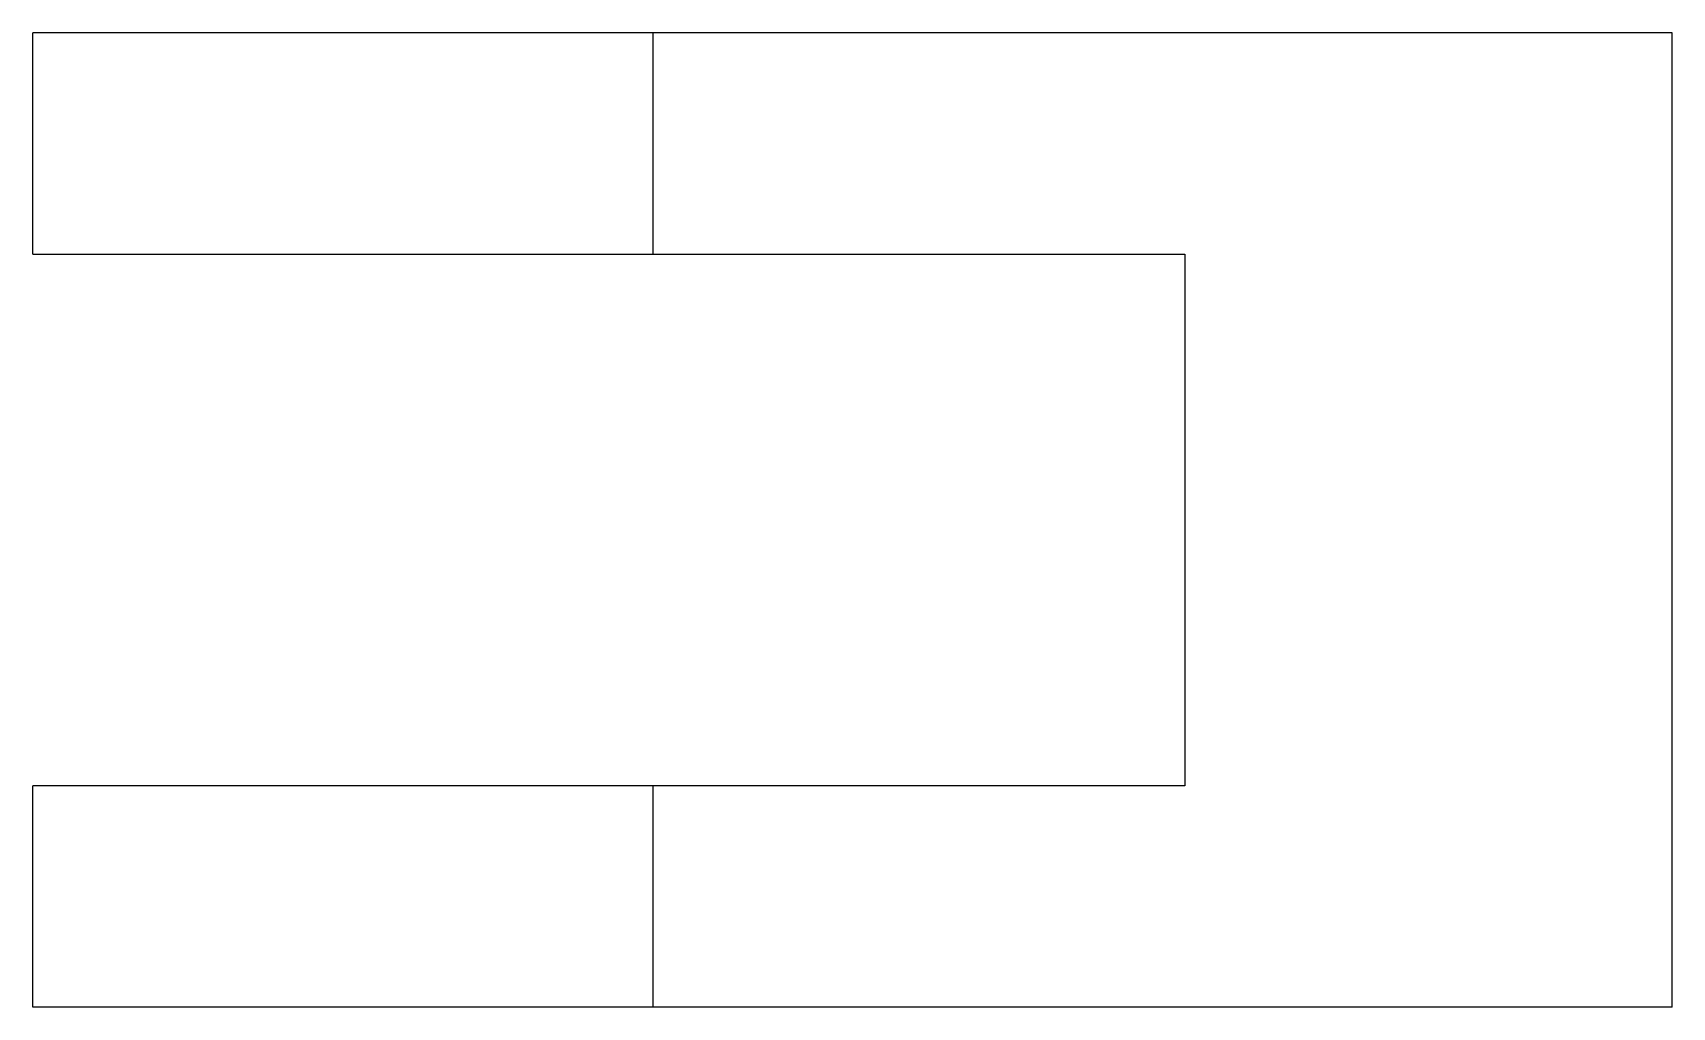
# Model space of a CAD drawing. Header units: metres. Extents: x -6 to 31, y -22 to 0.
import ezdxf

# ---------------------------------------------------------------- set-up
doc = ezdxf.new("R2010")
doc.units = ezdxf.units.M

msp = doc.modelspace()

# ---------------------------------------------------------------- linework, layer by layer
for points in [[(-6, -5), (-6, -4.9), (-6, -4.8), (-6, -4.7), (-6, -4.6), (-6, -4.5), (-6, -4.4), (-6, -4.3), (-6, -4.2), (-6, -4.1), (-6, -4), (-6, -3.9), (-6, -3.8), (-6, -3.7), (-6, -3.6), (-6, -3.5), (-6, -3.4), (-6, -3.3), (-6, -3.2), (-6, -3.1), (-6, -3), (-6, -2.9), (-6, -2.8), (-6, -2.7), (-6, -2.6), (-6, -2.5), (-6, -2.4), (-6, -2.3), (-6, -2.2), (-6, -2.1), (-6, -2), (-6, -1.9), (-6, -1.8), (-6, -1.7), (-6, -1.6), (-6, -1.5), (-6, -1.4), (-6, -1.3), (-6, -1.2), (-6, -1.1), (-6, -1), (-6, -0.9), (-6, -0.8), (-6, -0.7), (-6, -0.6), (-6, -0.5), (-6, -0.4), (-6, -0.3), (-6, -0.2), (-6, -0.1), (-6, 0)], [(8, 0), (7.951, 0), (7.902, 0), (7.853, 0), (7.762, 0), (7.617, 0), (7.472, 0), (7.327, 0), (7.107, 0), (6.873, 0), (6.64, 0), (6.384, 0), (6.074, 0), (5.763, 0), (5.453, 0), (5.099, 0), (4.727, 0), (4.356, 0), (3.978, 0), (3.564, 0), (3.149, 0), (2.735, 0), (2.308, 0), (1.872, 0), (1.436, 0), (1, 0), (0.564, 0), (0.128, 0), (-0.308, 0), (-0.735, 0), (-1.149, 0), (-1.564, 0), (-1.978, 0), (-2.356, 0), (-2.727, 0), (-3.099, 0), (-3.453, 0), (-3.763, 0), (-4.074, 0), (-4.384, 0), (-4.64, 0), (-4.873, 0), (-5.107, 0), (-5.327, 0), (-5.472, 0), (-5.617, 0), (-5.762, 0), (-5.853, 0), (-5.902, 0), (-5.951, 0), (-6, 0)], [(8, -5), (8, -4.9), (8, -4.8), (8, -4.7), (8, -4.6), (8, -4.5), (8, -4.4), (8, -4.3), (8, -4.2), (8, -4.1), (8, -4), (8, -3.9), (8, -3.8), (8, -3.7), (8, -3.6), (8, -3.5), (8, -3.4), (8, -3.3), (8, -3.2), (8, -3.1), (8, -3), (8, -2.9), (8, -2.8), (8, -2.7), (8, -2.6), (8, -2.5), (8, -2.4), (8, -2.3), (8, -2.2), (8, -2.1), (8, -2), (8, -1.9), (8, -1.8), (8, -1.7), (8, -1.6), (8, -1.5), (8, -1.4), (8, -1.3), (8, -1.2), (8, -1.1), (8, -1), (8, -0.9), (8, -0.8), (8, -0.7), (8, -0.6), (8, -0.5), (8, -0.4), (8, -0.3), (8, -0.2), (8, -0.1), (8, 0)], [(31, 0), (30.54, 0), (30.08, 0), (29.62, 0), (29.16, 0), (28.7, 0), (28.24, 0), (27.78, 0), (27.32, 0), (26.86, 0), (26.4, 0), (25.94, 0), (25.48, 0), (25.02, 0), (24.56, 0), (24.1, 0), (23.64, 0), (23.18, 0), (22.72, 0), (22.26, 0), (21.8, 0), (21.34, 0), (20.88, 0), (20.42, 0), (19.96, 0), (19.5, 0), (19.04, 0), (18.58, 0), (18.12, 0), (17.66, 0), (17.2, 0), (16.74, 0), (16.28, 0), (15.82, 0), (15.36, 0), (14.9, 0), (14.44, 0), (13.98, 0), (13.52, 0), (13.06, 0), (12.6, 0), (12.14, 0), (11.68, 0), (11.22, 0), (10.76, 0), (10.3, 0), (9.84, 0), (9.38, 0), (8.92, 0), (8.46, 0), (8, 0)], [(31, -22), (31, -21.56), (31, -21.12), (31, -20.68), (31, -20.24), (31, -19.8), (31, -19.36), (31, -18.92), (31, -18.48), (31, -18.04), (31, -17.6), (31, -17.16), (31, -16.72), (31, -16.28), (31, -15.84), (31, -15.4), (31, -14.96), (31, -14.52), (31, -14.08), (31, -13.64), (31, -13.2), (31, -12.76), (31, -12.32), (31, -11.88), (31, -11.44), (31, -11), (31, -10.56), (31, -10.12), (31, -9.68), (31, -9.24), (31, -8.8), (31, -8.36), (31, -7.92), (31, -7.48), (31, -7.04), (31, -6.6), (31, -6.16), (31, -5.72), (31, -5.28), (31, -4.84), (31, -4.4), (31, -3.96), (31, -3.52), (31, -3.08), (31, -2.64), (31, -2.2), (31, -1.76), (31, -1.32), (31, -0.88), (31, -0.44), (31, 0)], [(-6, -5), (-5.951, -5), (-5.902, -5), (-5.853, -5), (-5.762, -5), (-5.617, -5), (-5.472, -5), (-5.327, -5), (-5.107, -5), (-4.873, -5), (-4.64, -5), (-4.384, -5), (-4.074, -5), (-3.763, -5), (-3.453, -5), (-3.099, -5), (-2.727, -5), (-2.356, -5), (-1.978, -5), (-1.564, -5), (-1.149, -5), (-0.735, -5), (-0.308, -5), (0.128, -5), (0.564, -5), (1, -5), (1.436, -5), (1.872, -5), (2.308, -5), (2.735, -5), (3.149, -5), (3.564, -5), (3.978, -5), (4.356, -5), (4.727, -5), (5.099, -5), (5.453, -5), (5.763, -5), (6.074, -5), (6.384, -5), (6.64, -5), (6.873, -5), (7.107, -5), (7.327, -5), (7.472, -5), (7.617, -5), (7.762, -5), (7.853, -5), (7.902, -5), (7.951, -5), (8, -5)], [(8, -5), (8.24, -5), (8.48, -5), (8.72, -5), (8.96, -5), (9.2, -5), (9.44, -5), (9.68, -5), (9.92, -5), (10.16, -5), (10.4, -5), (10.64, -5), (10.88, -5), (11.12, -5), (11.36, -5), (11.6, -5), (11.84, -5), (12.08, -5), (12.32, -5), (12.56, -5), (12.8, -5), (13.04, -5), (13.28, -5), (13.52, -5), (13.76, -5), (14, -5), (14.24, -5), (14.48, -5), (14.72, -5), (14.96, -5), (15.2, -5), (15.44, -5), (15.68, -5), (15.92, -5), (16.16, -5), (16.4, -5), (16.64, -5), (16.88, -5), (17.12, -5), (17.36, -5), (17.6, -5), (17.84, -5), (18.08, -5), (18.32, -5), (18.56, -5), (18.8, -5), (19.04, -5), (19.28, -5), (19.52, -5), (19.76, -5), (20, -5)], [(20, -5), (20, -5.24), (20, -5.48), (20, -5.72), (20, -5.96), (20, -6.2), (20, -6.44), (20, -6.68), (20, -6.92), (20, -7.16), (20, -7.4), (20, -7.64), (20, -7.88), (20, -8.12), (20, -8.36), (20, -8.6), (20, -8.84), (20, -9.08), (20, -9.32), (20, -9.56), (20, -9.8), (20, -10.04), (20, -10.28), (20, -10.52), (20, -10.76), (20, -11), (20, -11.24), (20, -11.48), (20, -11.72), (20, -11.96), (20, -12.2), (20, -12.44), (20, -12.68), (20, -12.92), (20, -13.16), (20, -13.4), (20, -13.64), (20, -13.88), (20, -14.12), (20, -14.36), (20, -14.6), (20, -14.84), (20, -15.08), (20, -15.32), (20, -15.56), (20, -15.8), (20, -16.04), (20, -16.28), (20, -16.52), (20, -16.76), (20, -17)], [(8, -17), (7.951, -17), (7.902, -17), (7.853, -17), (7.762, -17), (7.617, -17), (7.472, -17), (7.327, -17), (7.107, -17), (6.873, -17), (6.64, -17), (6.384, -17), (6.074, -17), (5.763, -17), (5.453, -17), (5.099, -17), (4.727, -17), (4.356, -17), (3.978, -17), (3.564, -17), (3.149, -17), (2.735, -17), (2.308, -17), (1.872, -17), (1.436, -17), (1, -17), (0.564, -17), (0.128, -17), (-0.308, -17), (-0.735, -17), (-1.149, -17), (-1.564, -17), (-1.978, -17), (-2.356, -17), (-2.727, -17), (-3.099, -17), (-3.453, -17), (-3.763, -17), (-4.074, -17), (-4.384, -17), (-4.64, -17), (-4.873, -17), (-5.107, -17), (-5.327, -17), (-5.472, -17), (-5.617, -17), (-5.762, -17), (-5.853, -17), (-5.902, -17), (-5.951, -17), (-6, -17)], [(-6, -22), (-6, -21.9), (-6, -21.8), (-6, -21.7), (-6, -21.6), (-6, -21.5), (-6, -21.4), (-6, -21.3), (-6, -21.2), (-6, -21.1), (-6, -21), (-6, -20.9), (-6, -20.8), (-6, -20.7), (-6, -20.6), (-6, -20.5), (-6, -20.4), (-6, -20.3), (-6, -20.2), (-6, -20.1), (-6, -20), (-6, -19.9), (-6, -19.8), (-6, -19.7), (-6, -19.6), (-6, -19.5), (-6, -19.4), (-6, -19.3), (-6, -19.2), (-6, -19.1), (-6, -19), (-6, -18.9), (-6, -18.8), (-6, -18.7), (-6, -18.6), (-6, -18.5), (-6, -18.4), (-6, -18.3), (-6, -18.2), (-6, -18.1), (-6, -18), (-6, -17.9), (-6, -17.8), (-6, -17.7), (-6, -17.6), (-6, -17.5), (-6, -17.4), (-6, -17.3), (-6, -17.2), (-6, -17.1), (-6, -17)], [(20, -17), (19.76, -17), (19.52, -17), (19.28, -17), (19.04, -17), (18.8, -17), (18.56, -17), (18.32, -17), (18.08, -17), (17.84, -17), (17.6, -17), (17.36, -17), (17.12, -17), (16.88, -17), (16.64, -17), (16.4, -17), (16.16, -17), (15.92, -17), (15.68, -17), (15.44, -17), (15.2, -17), (14.96, -17), (14.72, -17), (14.48, -17), (14.24, -17), (14, -17), (13.76, -17), (13.52, -17), (13.28, -17), (13.04, -17), (12.8, -17), (12.56, -17), (12.32, -17), (12.08, -17), (11.84, -17), (11.6, -17), (11.36, -17), (11.12, -17), (10.88, -17), (10.64, -17), (10.4, -17), (10.16, -17), (9.92, -17), (9.68, -17), (9.44, -17), (9.2, -17), (8.96, -17), (8.72, -17), (8.48, -17), (8.24, -17), (8, -17)], [(8, -22), (8, -21.9), (8, -21.8), (8, -21.7), (8, -21.6), (8, -21.5), (8, -21.4), (8, -21.3), (8, -21.2), (8, -21.1), (8, -21), (8, -20.9), (8, -20.8), (8, -20.7), (8, -20.6), (8, -20.5), (8, -20.4), (8, -20.3), (8, -20.2), (8, -20.1), (8, -20), (8, -19.9), (8, -19.8), (8, -19.7), (8, -19.6), (8, -19.5), (8, -19.4), (8, -19.3), (8, -19.2), (8, -19.1), (8, -19), (8, -18.9), (8, -18.8), (8, -18.7), (8, -18.6), (8, -18.5), (8, -18.4), (8, -18.3), (8, -18.2), (8, -18.1), (8, -18), (8, -17.9), (8, -17.8), (8, -17.7), (8, -17.6), (8, -17.5), (8, -17.4), (8, -17.3), (8, -17.2), (8, -17.1), (8, -17)], [(8, -22), (7.951, -22), (7.902, -22), (7.853, -22), (7.762, -22), (7.617, -22), (7.472, -22), (7.327, -22), (7.107, -22), (6.873, -22), (6.64, -22), (6.384, -22), (6.074, -22), (5.763, -22), (5.453, -22), (5.099, -22), (4.727, -22), (4.356, -22), (3.978, -22), (3.564, -22), (3.149, -22), (2.735, -22), (2.308, -22), (1.872, -22), (1.436, -22), (1, -22), (0.564, -22), (0.128, -22), (-0.308, -22), (-0.735, -22), (-1.149, -22), (-1.564, -22), (-1.978, -22), (-2.356, -22), (-2.727, -22), (-3.099, -22), (-3.453, -22), (-3.763, -22), (-4.074, -22), (-4.384, -22), (-4.64, -22), (-4.873, -22), (-5.107, -22), (-5.327, -22), (-5.472, -22), (-5.617, -22), (-5.762, -22), (-5.853, -22), (-5.902, -22), (-5.951, -22), (-6, -22)], [(31, -22), (30.54, -22), (30.08, -22), (29.62, -22), (29.16, -22), (28.7, -22), (28.24, -22), (27.78, -22), (27.32, -22), (26.86, -22), (26.4, -22), (25.94, -22), (25.48, -22), (25.02, -22), (24.56, -22), (24.1, -22), (23.64, -22), (23.18, -22), (22.72, -22), (22.26, -22), (21.8, -22), (21.34, -22), (20.88, -22), (20.42, -22), (19.96, -22), (19.5, -22), (19.04, -22), (18.58, -22), (18.12, -22), (17.66, -22), (17.2, -22), (16.74, -22), (16.28, -22), (15.82, -22), (15.36, -22), (14.9, -22), (14.44, -22), (13.98, -22), (13.52, -22), (13.06, -22), (12.6, -22), (12.14, -22), (11.68, -22), (11.22, -22), (10.76, -22), (10.3, -22), (9.84, -22), (9.38, -22), (8.92, -22), (8.46, -22), (8, -22)]]:
    msp.add_lwpolyline(points)

doc.saveas('drawing.dxf')
